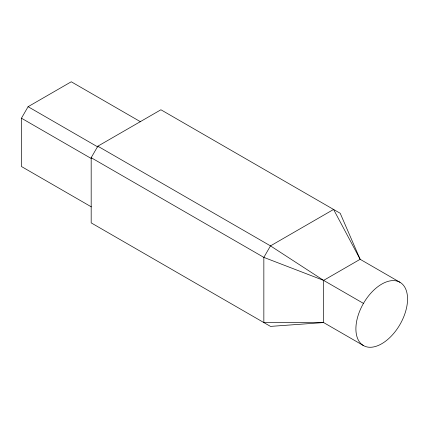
<?xml version="1.0" encoding="UTF-8"?>
<svg xmlns="http://www.w3.org/2000/svg" width="429" height="429" viewBox="0 0 429 429"><rect width="100%" height="100%" fill="white"/><g stroke="black" fill="none" stroke-linecap="round" stroke-linejoin="round"><path stroke-width="0.64" d="M91.323 206.858L21.45 166.516L21.45 118.206L28.089 106.703L71.257 81.778L140.556 121.788M363.46 345.57L323.616 322.565L270.484 326.399L91.179 222.876L91.179 157.695L97.823 146.192L160.913 109.77L340.218 213.288L360.14 259.298L399.984 282.303A36.524 21.085 -60 0 1 388.406 338.883A36.524 21.085 -60 0 1 356.778 320.624A36.524 21.085 -60 0 1 399.984 282.303M91.179 157.695L263.846 257.384L323.616 280.389L360.14 259.298L333.574 209.454L270.484 245.881L263.846 257.384L263.846 322.565L323.616 322.565L323.616 280.389L270.484 245.881L97.823 146.192M28.089 106.703L97.968 147.045M323.616 280.389L363.46 303.394M21.45 118.206L91.323 158.548"/></g></svg>
